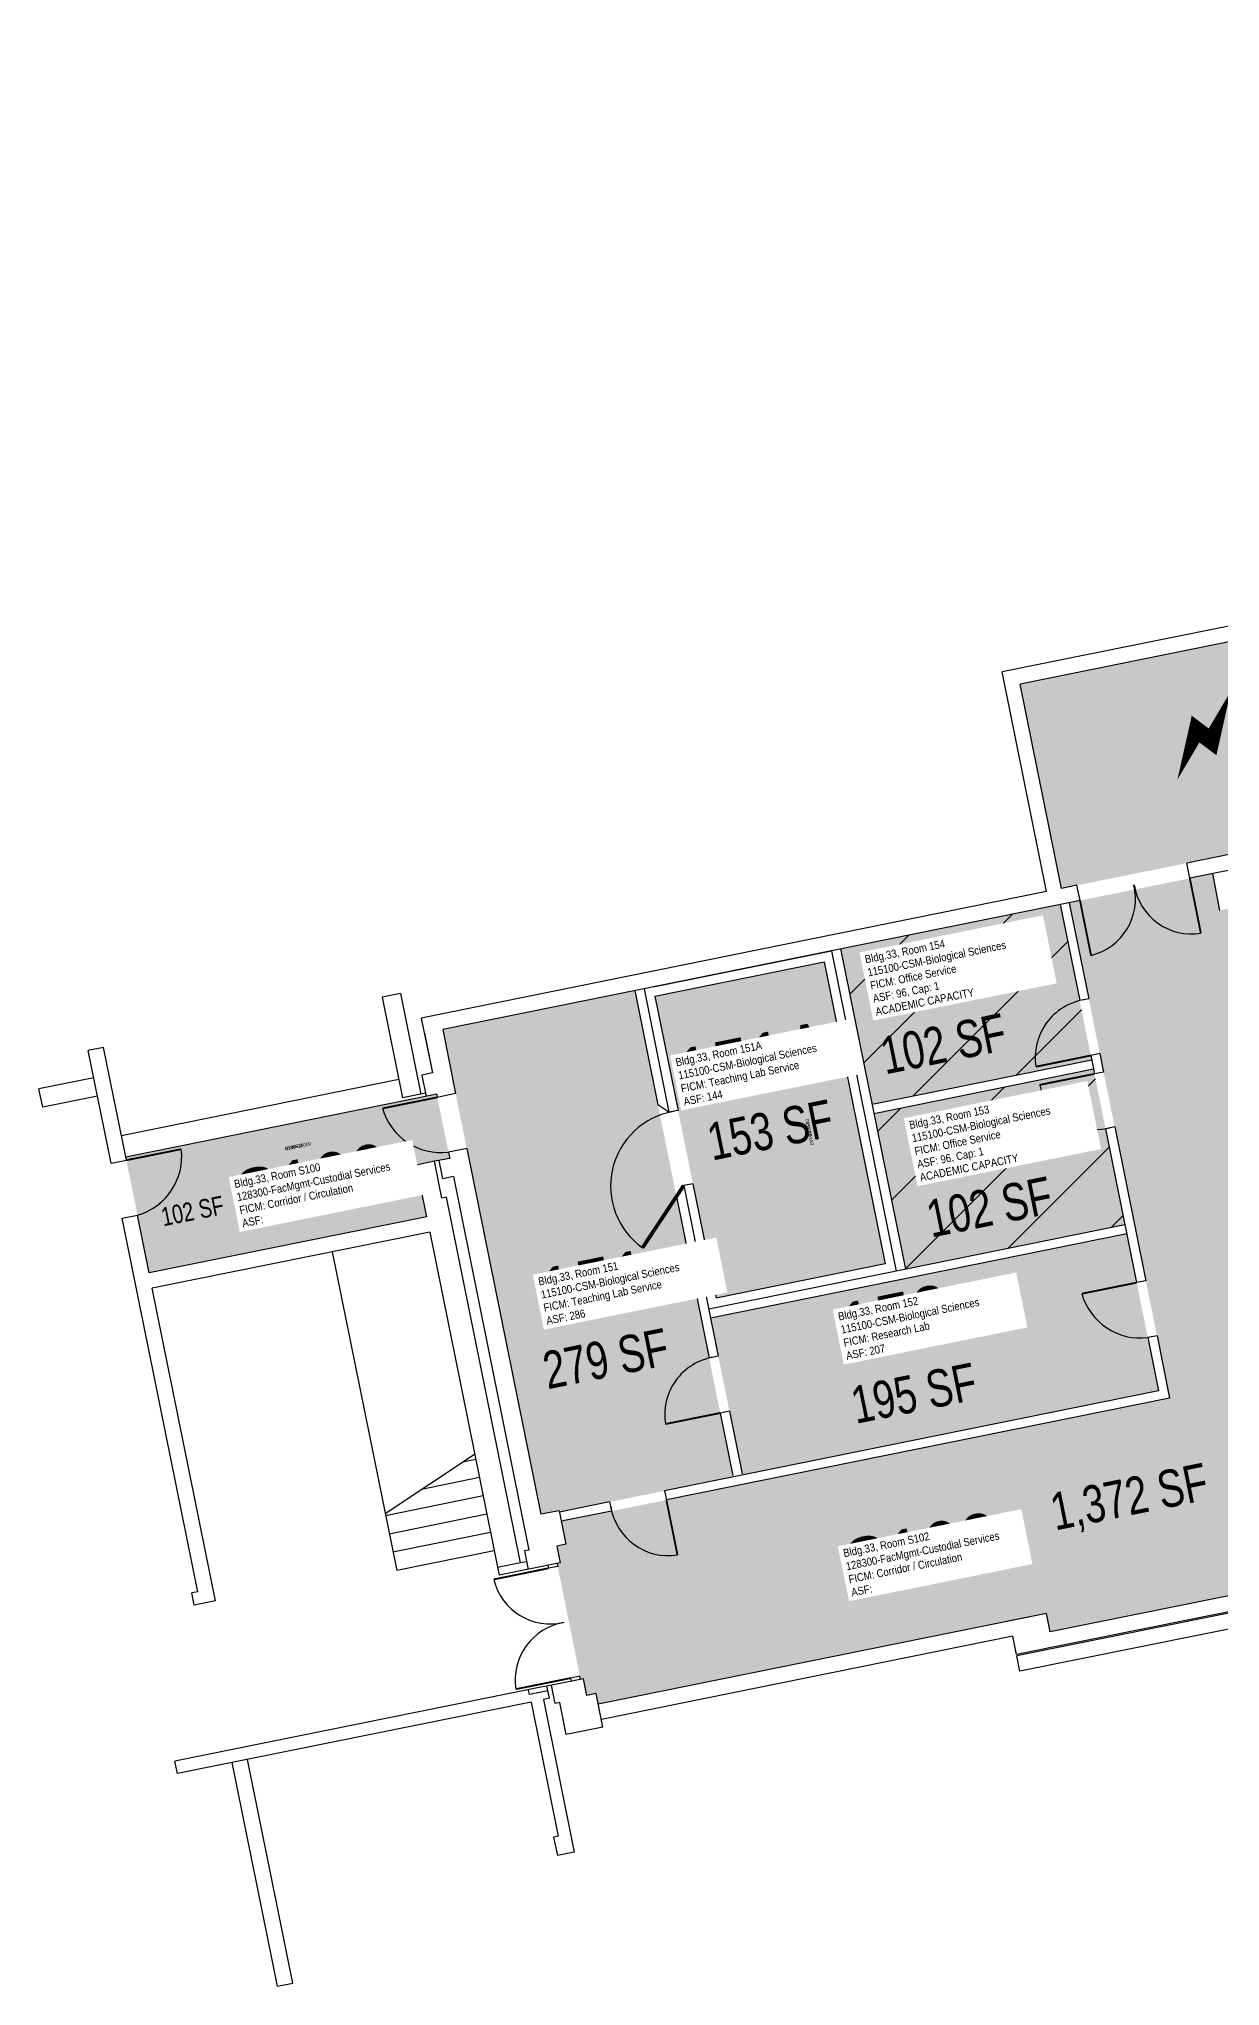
# Model space of a CAD drawing. Header units: inches. Extents: x 69217917 to 69219663, y 27679368 to 27683386.
# Drawn here: x 69217917 to 69218677, y 27680864 to 27682116 of the extents above; entities that cross this region are included whole.
import ezdxf
from ezdxf.enums import TextEntityAlignment as Align

# ---------------------------------------------------------------- set-up
doc = ezdxf.new("R2010")
doc.units = ezdxf.units.IN
doc.header["$LTSCALE"] = 0.25
doc.header["$MEASUREMENT"] = 0
doc.layers.get('0').update_dxf_attribs({"linetype": 'CONTINUOUS'})
for name, color, linetype in [('A-DOOR', 2, 'CONTINUOUS'), ('A-FLOR', 3, 'CONTINUOUS'), ('A-IDEN-ICON', 4, 'CONTINUOUS'), ('A-IDEN-RNUM', 7, 'CONTINUOUS'), ('A-IDEN-SNUM', 4, 'CONTINUOUS'), ('A-IDEN-VNUM', 4, 'CONTINUOUS'), ('A-WALL', 5, 'CONTINUOUS'), ('AREA-TEXT', 3, 'CONTINUOUS'), ('Rooms-Capacity', 4, 'CONTINUOUS'), ('Rooms-Category-Color', 7, 'CONTINUOUS'), ('Rooms-College-Color', 7, 'CONTINUOUS'), ('Rooms-Department-Color', 7, 'CONTINUOUS'), ('Rooms-Division-Color', 7, 'CONTINUOUS'), ('Rooms-Information', 7, 'CONTINUOUS')]:
    doc.layers.add(name, color=color, linetype=linetype)
doc.styles.add('CP_AREA', font='arial.ttf', dxfattribs={"height": 15})
doc.styles.add('CP_ROOMSNUMBER', font='arial.ttf', dxfattribs={"height": 1})
doc.styles.add('CP_ROOMVNUMBER', font='arial.ttf', dxfattribs={"width": 0.85, "height": 0.075})
pattern_1 = [(45, (0, 0), (-26.516504294, 26.516504294), [])]

# ---------------------------------------------------------------- blocks, each defined once
blk = doc.blocks.new('CPELECT')
blk.add_lwpolyline([(0.0623, 0.0629, 0, 0.03, 0), (0.0105, -0.0168, 0.03, 0.03, 0), (-0.0105, 0.0068, 0.03, 0, 0), (-0.0623, -0.0729, 0.03, 0, 0)], format="xyseb")

msp = doc.modelspace()

# ---------------------------------------------------------------- hatches: boundary and pattern name
at = {"layer": 'Rooms-Capacity'}
h = msp.add_hatch(dxfattribs=at)
h.set_pattern_fill('ANSI31', color=256, scale=300, style=0)
h.set_pattern_definition(pattern_1)
h.paths.add_polyline_path([(69218594, 27681459.2), (69218573.8, 27681559.2), (69218432.6, 27681530.7), (69218452.9, 27681430.7)])
h = msp.add_hatch(dxfattribs=at)
h.set_pattern_fill('ANSI31', color=256, scale=300, style=0)
h.set_pattern_definition(pattern_1)
h.paths.add_polyline_path([(69218615.4, 27681353.4), (69218595.2, 27681453.4), (69218454, 27681424.8), (69218474.3, 27681324.8)])
at = {"layer": 'Rooms-Category-Color', "true_color": 0xadadad}
for points in [[(69218644.1, 27681241.9), (69218253, 27681162.8), (69218256, 27681148.1), (69218250.1, 27681146.9), (69218252.3, 27681136.1), (69218250.3, 27681135.7), (69218250.7, 27681133.7), (69218265.4, 27681061.2), (69218267.3, 27681061.6), (69218269.5, 27681050.8), (69218275.4, 27681052), (69218276.8, 27681045.2), (69218564.9, 27681103.5), (69218567.3, 27681091.7), (69218743.7, 27681127.4), (69218741.3, 27681139.2), (69218750.2, 27681141), (69218682.4, 27681476.2), (69219160.7, 27681572.9), (69219160.1, 27681575.9), (69219177.7, 27681579.4), (69219178.3, 27681576.5), (69219288.1, 27681598.7), (69219286.9, 27681604.6), (69219300.7, 27681607.4), (69219222.5, 27681993.6), (69219467.6, 27682043.1), (69219452.9, 27682115.7), (69219127.5, 27682049.8), (69219182, 27681780.2), (69219176.1, 27681779.1), (69219195.2, 27681685), (69219110.9, 27681667.9), (69218877.6, 27681620.7), (69218882.4, 27681597.2), (69218847.1, 27681590), (69218800, 27681580.5), (69218705.9, 27681561.5), (69218676.5, 27681555.5), (69218671.8, 27681579.1), (69218579.6, 27681560.4)], [(69218548.1, 27681701), (69218574.7, 27681569.6), (69218942.3, 27681644), (69218915.7, 27681775.3)], [(69218159.7, 27681391.8), (69218171.5, 27681394.2), (69218181.3, 27681396.1), (69218172.9, 27681437.3), (69217973, 27681396.8), (69217988.1, 27681322.4), (69218166.5, 27681358.5)]]:
    msp.add_hatch(color=253, dxfattribs=at).paths.add_polyline_path(points)
at = {"layer": 'Rooms-Category-Color', "true_color": 0xfa9ba3}
for points in [[(69218594, 27681459.2), (69218573.8, 27681559.2), (69218432.6, 27681530.7), (69218452.9, 27681430.7)], [(69218615.4, 27681353.4), (69218595.2, 27681453.4), (69218454, 27681424.8), (69218474.3, 27681324.8)]]:
    msp.add_hatch(color=241, dxfattribs=at).paths.add_polyline_path(points)
at = {"layer": 'Rooms-Category-Color', "true_color": 0xe3f498}
for points in [[(69218461.3, 27681328.3), (69218422.1, 27681522.4), (69218313.2, 27681500.4), (69218352.5, 27681306.3)], [(69218176.8, 27681478.9), (69218192.2, 27681402.4), (69218239.8, 27681167.3), (69218251.6, 27681169.6), (69218251.8, 27681168.7), (69218363.5, 27681191.3), (69218300.3, 27681503.9)], [(69218616.6, 27681347.5), (69218349, 27681293.4), (69218369.4, 27681192.5), (69218637, 27681246.6)]]:
    msp.add_hatch(color=61, dxfattribs=at).paths.add_polyline_path(points)
at = {"layer": 'Rooms-College-Color', "true_color": 0xadadad}
for points in [[(69218644.1, 27681241.9), (69218253, 27681162.8), (69218256, 27681148.1), (69218250.1, 27681146.9), (69218252.3, 27681136.1), (69218250.3, 27681135.7), (69218250.7, 27681133.7), (69218265.4, 27681061.2), (69218267.3, 27681061.6), (69218269.5, 27681050.8), (69218275.4, 27681052), (69218276.8, 27681045.2), (69218564.9, 27681103.5), (69218567.3, 27681091.7), (69218743.7, 27681127.4), (69218741.3, 27681139.2), (69218750.2, 27681141), (69218682.4, 27681476.2), (69219160.7, 27681572.9), (69219160.1, 27681575.9), (69219177.7, 27681579.4), (69219178.3, 27681576.5), (69219288.1, 27681598.7), (69219286.9, 27681604.6), (69219300.7, 27681607.4), (69219222.5, 27681993.6), (69219467.6, 27682043.1), (69219452.9, 27682115.7), (69219127.5, 27682049.8), (69219182, 27681780.2), (69219176.1, 27681779.1), (69219195.2, 27681685), (69219110.9, 27681667.9), (69218877.6, 27681620.7), (69218882.4, 27681597.2), (69218847.1, 27681590), (69218800, 27681580.5), (69218705.9, 27681561.5), (69218676.5, 27681555.5), (69218671.8, 27681579.1), (69218579.6, 27681560.4)], [(69218548.1, 27681701), (69218574.7, 27681569.6), (69218942.3, 27681644), (69218915.7, 27681775.3)], [(69218159.7, 27681391.8), (69218171.5, 27681394.2), (69218181.3, 27681396.1), (69218172.9, 27681437.3), (69217973, 27681396.8), (69217988.1, 27681322.4), (69218166.5, 27681358.5)]]:
    msp.add_hatch(color=253, dxfattribs=at).paths.add_polyline_path(points)
at = {"layer": 'Rooms-College-Color', "true_color": 0xffe090}
for points in [[(69218594, 27681459.2), (69218573.8, 27681559.2), (69218432.6, 27681530.7), (69218452.9, 27681430.7)], [(69218461.3, 27681328.3), (69218422.1, 27681522.4), (69218313.2, 27681500.4), (69218352.5, 27681306.3)], [(69218176.8, 27681478.9), (69218192.2, 27681402.4), (69218239.8, 27681167.3), (69218251.6, 27681169.6), (69218251.8, 27681168.7), (69218363.5, 27681191.3), (69218300.3, 27681503.9)], [(69218615.4, 27681353.4), (69218595.2, 27681453.4), (69218454, 27681424.8), (69218474.3, 27681324.8)], [(69218616.6, 27681347.5), (69218349, 27681293.4), (69218369.4, 27681192.5), (69218637, 27681246.6)]]:
    msp.add_hatch(color=41, dxfattribs=at).paths.add_polyline_path(points)
at = {"layer": 'Rooms-Department-Color', "true_color": 0xacacac}
for points in [[(69218644.1, 27681241.9), (69218253, 27681162.8), (69218256, 27681148.1), (69218250.1, 27681146.9), (69218252.3, 27681136.1), (69218250.3, 27681135.7), (69218250.7, 27681133.7), (69218265.4, 27681061.2), (69218267.3, 27681061.6), (69218269.5, 27681050.8), (69218275.4, 27681052), (69218276.8, 27681045.2), (69218564.9, 27681103.5), (69218567.3, 27681091.7), (69218743.7, 27681127.4), (69218741.3, 27681139.2), (69218750.2, 27681141), (69218682.4, 27681476.2), (69219160.7, 27681572.9), (69219160.1, 27681575.9), (69219177.7, 27681579.4), (69219178.3, 27681576.5), (69219288.1, 27681598.7), (69219286.9, 27681604.6), (69219300.7, 27681607.4), (69219222.5, 27681993.6), (69219467.6, 27682043.1), (69219452.9, 27682115.7), (69219127.5, 27682049.8), (69219182, 27681780.2), (69219176.1, 27681779.1), (69219195.2, 27681685), (69219110.9, 27681667.9), (69218877.6, 27681620.7), (69218882.4, 27681597.2), (69218847.1, 27681590), (69218800, 27681580.5), (69218705.9, 27681561.5), (69218676.5, 27681555.5), (69218671.8, 27681579.1), (69218579.6, 27681560.4)], [(69218548.1, 27681701), (69218574.7, 27681569.6), (69218942.3, 27681644), (69218915.7, 27681775.3)], [(69218159.7, 27681391.8), (69218171.5, 27681394.2), (69218181.3, 27681396.1), (69218172.9, 27681437.3), (69217973, 27681396.8), (69217988.1, 27681322.4), (69218166.5, 27681358.5)]]:
    msp.add_hatch(color=253, dxfattribs=at).paths.add_polyline_path(points)
at = {"layer": 'Rooms-Department-Color', "true_color": 0xffe090}
for points in [[(69218594, 27681459.2), (69218573.8, 27681559.2), (69218432.6, 27681530.7), (69218452.9, 27681430.7)], [(69218461.3, 27681328.3), (69218422.1, 27681522.4), (69218313.2, 27681500.4), (69218352.5, 27681306.3)], [(69218176.8, 27681478.9), (69218192.2, 27681402.4), (69218239.8, 27681167.3), (69218251.6, 27681169.6), (69218251.8, 27681168.7), (69218363.5, 27681191.3), (69218300.3, 27681503.9)], [(69218615.4, 27681353.4), (69218595.2, 27681453.4), (69218454, 27681424.8), (69218474.3, 27681324.8)], [(69218616.6, 27681347.5), (69218349, 27681293.4), (69218369.4, 27681192.5), (69218637, 27681246.6)]]:
    msp.add_hatch(color=41, dxfattribs=at).paths.add_polyline_path(points)
at = {"layer": 'Rooms-Division-Color', "true_color": 0xadadad}
for points in [[(69218644.1, 27681241.9), (69218253, 27681162.8), (69218256, 27681148.1), (69218250.1, 27681146.9), (69218252.3, 27681136.1), (69218250.3, 27681135.7), (69218250.7, 27681133.7), (69218265.4, 27681061.2), (69218267.3, 27681061.6), (69218269.5, 27681050.8), (69218275.4, 27681052), (69218276.8, 27681045.2), (69218564.9, 27681103.5), (69218567.3, 27681091.7), (69218743.7, 27681127.4), (69218741.3, 27681139.2), (69218750.2, 27681141), (69218682.4, 27681476.2), (69219160.7, 27681572.9), (69219160.1, 27681575.9), (69219177.7, 27681579.4), (69219178.3, 27681576.5), (69219288.1, 27681598.7), (69219286.9, 27681604.6), (69219300.7, 27681607.4), (69219222.5, 27681993.6), (69219467.6, 27682043.1), (69219452.9, 27682115.7), (69219127.5, 27682049.8), (69219182, 27681780.2), (69219176.1, 27681779.1), (69219195.2, 27681685), (69219110.9, 27681667.9), (69218877.6, 27681620.7), (69218882.4, 27681597.2), (69218847.1, 27681590), (69218800, 27681580.5), (69218705.9, 27681561.5), (69218676.5, 27681555.5), (69218671.8, 27681579.1), (69218579.6, 27681560.4)], [(69218548.1, 27681701), (69218574.7, 27681569.6), (69218942.3, 27681644), (69218915.7, 27681775.3)], [(69218159.7, 27681391.8), (69218171.5, 27681394.2), (69218181.3, 27681396.1), (69218172.9, 27681437.3), (69217973, 27681396.8), (69217988.1, 27681322.4), (69218166.5, 27681358.5)]]:
    msp.add_hatch(color=253, dxfattribs=at).paths.add_polyline_path(points)
at = {"layer": 'Rooms-Division-Color', "true_color": 0xffe090}
for points in [[(69218594, 27681459.2), (69218573.8, 27681559.2), (69218432.6, 27681530.7), (69218452.9, 27681430.7)], [(69218461.3, 27681328.3), (69218422.1, 27681522.4), (69218313.2, 27681500.4), (69218352.5, 27681306.3)], [(69218176.8, 27681478.9), (69218192.2, 27681402.4), (69218239.8, 27681167.3), (69218251.6, 27681169.6), (69218251.8, 27681168.7), (69218363.5, 27681191.3), (69218300.3, 27681503.9)], [(69218615.4, 27681353.4), (69218595.2, 27681453.4), (69218454, 27681424.8), (69218474.3, 27681324.8)], [(69218616.6, 27681347.5), (69218349, 27681293.4), (69218369.4, 27681192.5), (69218637, 27681246.6)]]:
    msp.add_hatch(color=41, dxfattribs=at).paths.add_polyline_path(points)

# ---------------------------------------------------------------- linework, layer by layer
at = {"layer": 'A-DOOR', "elevation": 0}
for points, const_width in [([(69218657.1, 27681576.1), (69218664.2, 27681540.8)], 1.2), ([(69218586.5, 27681561.8), (69218593.6, 27681526.5)], 1.2), ([(69218593.4, 27681462.2), (69218558.1, 27681455)], 1.2), ([(69218595.8, 27681450.4), (69218560.5, 27681443.3)], 1.2), ([(69218173.3, 27681435.3), (69218138.1, 27681428.2)], 1.2), ([(69217973.4, 27681394.9), (69218008.7, 27681402)], 1.2), ([(69218331.7, 27681378.6), (69218305.2, 27681338.6)], 2.4), ([(69218622.9, 27681316.2), (69218587.7, 27681309.1)], 1.2), ([(69218355.2, 27681232.4), (69218319.9, 27681225.3)], 1.2), ([(69218320.6, 27681176.5), (69218327.7, 27681141.2)], 1.2), ([(69218244.8, 27681132.6), (69218209.5, 27681125.4)], 1.2), ([(69218259.1, 27681062), (69218223.8, 27681054.9)], 1.2)]:
    msp.add_lwpolyline(points, dxfattribs=dict(at, const_width=const_width))
at = {"layer": 'A-DOOR'}
for centre, radius, start, end in [((69218584.7, 27681563, 0), 37.5, 283.7293, 13.7293), ((69218658.3, 27681577.8, 0), 37.5, 189.1481, 279.1481), ((69218595.2, 27681461, 0), 37.5, 99.1481, 189.1481), ((69218597, 27681452.2, 0), 37.5, 193.7293, 283.7293), ((69218175.7, 27681438.9, 0), 39.1, 195.8374, 277.04), ((69218333.3, 27681378.3, 0), 48.6, 99.6716, 234.6716), ((69217969.9, 27681397.2, 0), 39.1, 285.8374, 7.04), ((69218625.3, 27681319.7, 0), 39.1, 195.8374, 277.04), ((69218357, 27681231.3, 0), 37.5, 99.1481, 189.1481), ((69218321.8, 27681178.2, 0), 37.5, 189.1481, 279.1481), ((69218246, 27681134.3, 0), 37.5, 193.7435, 283.7293), ((69218260.9, 27681060.8, 0), 37.5, 99.1481, 189.1338)]:
    msp.add_arc(centre, radius, start, end, dxfattribs=at)
at = {"layer": 'A-FLOR'}
for p, q in [((69218105.7, 27681336, 0), (69218147.2, 27681131.1, 0)), ((69218139.7, 27681167.8, 0), (69218197.3, 27681206, 0)), ((69218198, 27681202.6, 0), (69218189.6, 27681200.9, 0)), ((69218200.4, 27681190.9, 0), (69218163.1, 27681183.3, 0)), ((69218202.7, 27681179.1, 0), (69218140, 27681166.4, 0)), ((69218205.1, 27681167.3, 0), (69218142.4, 27681154.6, 0)), ((69218207.5, 27681155.6, 0), (69218144.8, 27681142.9, 0)), ((69218209.9, 27681143.8, 0), (69218147.2, 27681131.1, 0))]:
    msp.add_line(p, q, dxfattribs=at)
at = {"layer": 'A-WALL'}
for p, q in [((69218923.5, 27681787.1, 0), (69218536.4, 27681708.8, 0)), ((69218915.7, 27681775.3, 0), (69218548.1, 27681701, 0)), ((69218564.9, 27681567.6, 0), (69218536.4, 27681708.8, 0)), ((69218574.7, 27681569.6, 0), (69218548.1, 27681701, 0)), ((69219032.5, 27681652, 0), (69218657.1, 27681576.1, 0)), ((69218942.3, 27681644, 0), (69218655.1, 27681585.9, 0)), ((69218657.1, 27681576.1, 0), (69218655.1, 27681585.9, 0)), ((69218676.5, 27681555.5, 0), (69218671.8, 27681579.1, 0)), ((69218564.9, 27681567.6, 0), (69218163, 27681486.3, 0)), ((69218586.5, 27681561.8, 0), (69218176.8, 27681478.9, 0)), ((69218584.5, 27681571.6, 0), (69218574.7, 27681569.6, 0)), ((69218586.5, 27681561.8, 0), (69218584.5, 27681571.6, 0)), ((69218573.8, 27681559.2, 0), (69218586.3, 27681497.5, 0)), ((69218579.6, 27681560.4, 0), (69218592.1, 27681498.7, 0)), ((69218312, 27681506.3, 0), (69218426.7, 27681529.5, 0)), ((69218426.7, 27681529.5, 0), (69218468.4, 27681323.6, 0)), ((69218432.6, 27681530.7, 0), (69218474.3, 27681324.8, 0)), ((69218313.2, 27681500.4, 0), (69218422.1, 27681522.4, 0)), ((69218422.1, 27681522.4, 0), (69218461.3, 27681328.3, 0)), ((69218149.7, 27681502, 0), (69218137.9, 27681499.6, 0)), ((69218137.9, 27681499.6, 0), (69218151, 27681434.9, 0)), ((69218149.7, 27681502, 0), (69218162.7, 27681437.3, 0)), ((69218300.3, 27681503.9, 0), (69218315.1, 27681430.4, 0)), ((69218306.2, 27681505.1, 0), (69218322.2, 27681425.7, 0)), ((69218313.2, 27681500.4, 0), (69218328.1, 27681426.9, 0)), ((69218592.1, 27681498.7, 0), (69218586.3, 27681497.5, 0)), ((69218163, 27681486.3, 0), (69218170.2, 27681451, 0)), ((69218165, 27681476.5, 0), (69218170.2, 27681451, 0)), ((69218176.8, 27681478.9, 0), (69218185.1, 27681437.7, 0)), ((69217958.7, 27681467.4, 0), (69217948.9, 27681465.4, 0)), ((69217963.6, 27681392.9, 0), (69217948.9, 27681465.4, 0)), ((69217973.4, 27681394.9, 0), (69217958.7, 27681467.4, 0)), ((69218599.3, 27681463.4, 0), (69218593.4, 27681462.2, 0)), ((69218593.4, 27681462.2, 0), (69218595.8, 27681450.4, 0)), ((69218599.3, 27681463.4, 0), (69218601.7, 27681451.6, 0)), ((69218170.2, 27681451, 0), (69218163.3, 27681449.6, 0)), ((69218170.2, 27681451, 0), (69218163.3, 27681449.6, 0)), ((69218163.3, 27681449.6, 0), (69218166.1, 27681435.9, 0)), ((69218594, 27681459.2, 0), (69218452.9, 27681430.7, 0)), ((69218595.2, 27681453.4, 0), (69218454, 27681424.8, 0)), ((69218601.7, 27681451.6, 0), (69218595.8, 27681450.4, 0)), ((69217952.5, 27681447.8, 0), (69217917.2, 27681440.7, 0)), ((69217919.6, 27681428.9, 0), (69217917.2, 27681440.7, 0)), ((69217954.9, 27681436, 0), (69217919.6, 27681428.9, 0)), ((69218148.6, 27681446.7, 0), (69217970.2, 27681410.6, 0)), ((69218172.9, 27681437.3, 0), (69217973, 27681396.8, 0)), ((69218162.7, 27681437.3, 0), (69218151, 27681434.9, 0)), ((69218165.7, 27681437.9, 0), (69218162.7, 27681437.3, 0)), ((69218172.9, 27681437.3, 0), (69218173.3, 27681435.3, 0)), ((69218185.1, 27681437.7, 0), (69218173.3, 27681435.3, 0)), ((69218322.2, 27681425.7, 0), (69218315.1, 27681430.4, 0)), ((69218328.1, 27681426.9, 0), (69218322.2, 27681425.7, 0)), ((69218608.8, 27681416.3, 0), (69218602.9, 27681415.1, 0)), ((69218602.9, 27681415.1, 0), (69218622.9, 27681316.2, 0)), ((69218608.8, 27681416.3, 0), (69218628.8, 27681317.4, 0)), ((69218192.2, 27681402.4, 0), (69218180.5, 27681400.1, 0)), ((69218180.5, 27681400.1, 0), (69218181.3, 27681396.1, 0)), ((69218192.2, 27681402.4, 0), (69218239.8, 27681167.3, 0)), ((69217963.6, 27681392.9, 0), (69217973.4, 27681394.9, 0)), ((69218171.5, 27681394.2, 0), (69218159.7, 27681391.8, 0)), ((69218166.5, 27681358.5, 0), (69218159.7, 27681391.8, 0)), ((69218181.3, 27681396.1, 0), (69218171.5, 27681394.2, 0)), ((69218176.2, 27681370.6, 0), (69218171.5, 27681394.2, 0)), ((69218176.8, 27681383, 0), (69218174.4, 27681394.8, 0)), ((69218183.7, 27681384.4, 0), (69218176.8, 27681383, 0)), ((69218183.7, 27681384.4, 0), (69218232.2, 27681144.3, 0)), ((69218331.7, 27681378.6, 0), (69218327, 27681371.6, 0)), ((69218337.6, 27681379.8, 0), (69218331.7, 27681378.6, 0)), ((69218331.7, 27681378.6, 0), (69218353.9, 27681268.9, 0)), ((69218337.6, 27681379.8, 0), (69218352.5, 27681306.3, 0)), ((69218179.2, 27681371.2, 0), (69218176.2, 27681370.6, 0)), ((69218226.8, 27681136, 0), (69218179.2, 27681371.2, 0)), ((69218327, 27681371.6, 0), (69218348.1, 27681267.7, 0)), ((69217970.7, 27681357.6, 0), (69217980.5, 27681359.6, 0)), ((69218019.3, 27681117.5, 0), (69217970.7, 27681357.6, 0)), ((69217988.1, 27681322.4, 0), (69217980.5, 27681359.6, 0)), ((69218166.5, 27681358.5, 0), (69217988.1, 27681322.4, 0)), ((69218168.4, 27681348.7, 0), (69217990, 27681312.6, 0)), ((69218168.4, 27681348.7, 0), (69218213, 27681128.2, 0)), ((69218615.4, 27681353.4, 0), (69218347.8, 27681299.2, 0)), ((69218616.6, 27681347.5, 0), (69218349, 27681293.4, 0)), ((69218461.3, 27681328.3, 0), (69218352.5, 27681306.3, 0)), ((69218030.7, 27681111.6, 0), (69217990, 27681312.6, 0)), ((69218628.8, 27681317.4, 0), (69218622.9, 27681316.2, 0)), ((69218636, 27681282.1, 0), (69218630.1, 27681280.9, 0)), ((69218630.1, 27681280.9, 0), (69218637, 27681246.6, 0)), ((69218636, 27681282.1, 0), (69218644.1, 27681241.9, 0)), ((69218353.9, 27681268.9, 0), (69218348.1, 27681267.7, 0)), ((69218637, 27681246.6, 0), (69218319.4, 27681182.3, 0)), ((69218644.1, 27681241.9, 0), (69218320.6, 27681176.5, 0)), ((69219384, 27681245.7, 0), (69218545.9, 27681076.2, 0)), ((69219386, 27681235.9, 0), (69218547.9, 27681066.4, 0)), ((69218361.1, 27681233.6, 0), (69218355.2, 27681232.4, 0)), ((69218355.2, 27681232.4, 0), (69218363.3, 27681192.2, 0)), ((69218361.1, 27681233.6, 0), (69218369.2, 27681193.4, 0)), ((69218284.1, 27681175.2, 0), (69218251.8, 27681168.7, 0)), ((69218284.1, 27681175.2, 0), (69218285.3, 27681169.3, 0)), ((69218319.4, 27681182.3, 0), (69218320.6, 27681176.5, 0)), ((69218251.6, 27681169.6, 0), (69218239.8, 27681167.3, 0)), ((69218251.6, 27681169.6, 0), (69218256, 27681148.1, 0)), ((69218285.3, 27681169.3, 0), (69218253, 27681162.8, 0)), ((69218256, 27681148.1, 0), (69218250.1, 27681146.9, 0)), ((69218226.8, 27681136, 0), (69218212.1, 27681133, 0)), ((69218252.3, 27681136.1, 0), (69218213, 27681128.2, 0)), ((69218230.7, 27681136.8, 0), (69218226.8, 27681136, 0)), ((69218232.2, 27681144.3, 0), (69218229.3, 27681143.7, 0)), ((69218229.3, 27681143.7, 0), (69218231.7, 27681131.9, 0)), ((69218250.1, 27681146.9, 0), (69218252.3, 27681136.1, 0)), ((69218250.3, 27681135.7, 0), (69218250.7, 27681133.7, 0)), ((69218244.4, 27681134.5, 0), (69218244.8, 27681132.6, 0)), ((69218250.7, 27681133.7, 0), (69218244.8, 27681132.6, 0)), ((69218775.1, 27681123.5, 0), (69218545.7, 27681077.1, 0)), ((69218743.7, 27681127.4, 0), (69218567.3, 27681091.7, 0)), ((69218019.3, 27681117.5, 0), (69218015.4, 27681116.7, 0)), ((69218017, 27681108.9, 0), (69218015.4, 27681116.7, 0)), ((69218030.7, 27681111.6, 0), (69218017, 27681108.9, 0)), ((69218564.9, 27681103.5, 0), (69218276.8, 27681045.2, 0)), ((69218564.9, 27681103.5, 0), (69218541.4, 27681098.7, 0)), ((69218567.3, 27681091.7, 0), (69218564.9, 27681103.5, 0)), ((69218543.4, 27681088.9, 0), (69218278.8, 27681035.4, 0)), ((69218545.7, 27681077.1, 0), (69218543.4, 27681088.9, 0)), ((69218547.9, 27681066.4, 0), (69218545.9, 27681076.2, 0)), ((69218267.3, 27681061.6, 0), (69218243.8, 27681056.9, 0)), ((69218265, 27681063.2, 0), (69218259.1, 27681062, 0)), ((69218259.5, 27681060, 0), (69218259.1, 27681062, 0)), ((69218265.4, 27681061.2, 0), (69218265, 27681063.2, 0)), ((69218269.5, 27681050.8, 0), (69218267.3, 27681061.6, 0)), ((69218239.9, 27681056.1, 0), (69218004.6, 27681008.5, 0)), ((69218232.6, 27681051.5, 0), (69218232, 27681054.5, 0)), ((69218244.4, 27681053.9, 0), (69218232.6, 27681051.5, 0)), ((69218243.8, 27681056.9, 0), (69218239.9, 27681056.1, 0)), ((69218245.4, 27681049, 0), (69218241.5, 27681048.2, 0)), ((69218241.5, 27681048.2, 0), (69218261.3, 27680950.2, 0)), ((69218245.4, 27681049, 0), (69218243.8, 27681056.9, 0)), ((69218249.1, 27681045.7, 0), (69218246.7, 27681057.4, 0)), ((69218275.4, 27681052, 0), (69218269.5, 27681050.8, 0)), ((69218279.8, 27681030.5, 0), (69218275.4, 27681052, 0)), ((69218233.6, 27681046.6, 0), (69218006.2, 27681000.6, 0)), ((69218233.6, 27681046.6, 0), (69218251.1, 27680960.3, 0)), ((69218252.1, 27681046.3, 0), (69218249.1, 27681045.7, 0)), ((69218256.2, 27681025.7, 0), (69218252.1, 27681046.3, 0)), ((69218279.8, 27681030.5, 0), (69218256.2, 27681025.7, 0)), ((69218006.2, 27681000.6, 0), (69218004.6, 27681008.5, 0)), ((69218070.6, 27680864, 0), (69218041.5, 27681007.7, 0)), ((69218080.4, 27680866, 0), (69218051.3, 27681009.7, 0)), ((69218251.1, 27680960.3, 0), (69218248.1, 27680959.7, 0)), ((69218248.1, 27680959.7, 0), (69218250.5, 27680948, 0)), ((69218261.3, 27680950.2, 0), (69218250.5, 27680948, 0)), ((69218070.6, 27680864, 0), (69218080.4, 27680866, 0))]:
    msp.add_line(p, q, dxfattribs=at)

# ---------------------------------------------------------------- block references
at = {"layer": 'A-IDEN-ICON', "xscale": 359.9999999999999, "yscale": 359.9999999999999, "zscale": 359.9999999999999, "rotation": 11.43866884487815}
msp.add_blockref('CPELECT', (69218665.9, 27681669.7), dxfattribs=at)

# ---------------------------------------------------------------- texts
at = {"layer": 'A-IDEN-RNUM', "style": 'CP_ROOMSNUMBER'}
for s, rotation, p in [('0154-00', 11.4387, (69218502.3, 27681499.5)), ('0151-A0', 281.4387, (69218409.9, 27681421.2)), ('S100-00', 11.4387, (69218075.6, 27681401.2)), ('0153-00', 11.4387, (69218521.8, 27681403.2)), ('0151-00', 281.4387, (69218267.7, 27681312.1)), ('0152-00', 11.4387, (69218448.9, 27681268.1)), ('S102-00', 11.4387, (69218460.2, 27681130.3))]:
    msp.add_text(s, height=2.16, rotation=rotation, dxfattribs=at).set_placement(p)
at = {"layer": 'A-IDEN-SNUM', "style": 'CP_ROOMSNUMBER'}
for s, rotation, p in [('0330015400', 11.4387, (69218502.3, 27681499.5)), ('03300151A0', 281.4387, (69218409.9, 27681421.2)), ('0330S10000', 11.4387, (69218075.6, 27681401.2)), ('0330015300', 11.4387, (69218521.8, 27681403.2)), ('0330015100', 281.4387, (69218267.7, 27681312.1)), ('0330015200', 11.4387, (69218448.9, 27681268.1)), ('0330S10200', 11.4387, (69218460.2, 27681130.3))]:
    msp.add_text(s, height=2.16, rotation=rotation, dxfattribs=at).set_placement(p)
at = {"layer": 'A-IDEN-VNUM', "style": 'CP_ROOMVNUMBER', "width": 0.85}
for s, p in [('154', (69218455.6, 27681487.7)), ('151A', (69218332.2, 27681429.9)), ('153', (69218484.1, 27681381.2)), ('S100', (69218048.4, 27681351.7)), ('151', (69218243.9, 27681289)), ('152', (69218436.7, 27681266.5)), ('S102', (69218440, 27681114.4))]:
    msp.add_text(s, height=36, rotation=11.4387, dxfattribs=at).set_placement(p)
at = {"layer": 'AREA-TEXT', "style": 'CP_AREA', "width": 0.75}
for s, height, p in [('102 SF', 24, (69218498.6, 27681469.8)), ('153 SF', 24, (69218387.3, 27681414.4)), ('102 SF', 24, (69218528.2, 27681364.9)), ('102 SF', 12, (69218015.9, 27681362.3)), ('279 SF', 24, (69218281.6, 27681267.4)), ('195 SF', 24, (69218479.7, 27681245.2)), ('1,372 SF', 24, (69218618.1, 27681178.7))]:
    msp.add_text(s, height=height, rotation=11.4387, dxfattribs=at).set_placement(p, align=Align.MIDDLE_CENTER)

# ---------------------------------------------------------------- next in the draw order: texts
at = {"layer": 'Rooms-Information', "width": 115.2, "attachment_point": 7, "rotation": 11.4387, "style": 'CP_ROOMVNUMBER', "bg_fill": 3, "box_fill_scale": 1.5, "bg_fill_color": 256, "bg_fill_true_color": 13158600, "bg_fill_transparency": 0}
for s, insert, char_height in [('Bldg.33, Room 154^M^J115100-CSM-Biological Sciences^M^JFICM: Office Service^M^JASF: 96, Cap: 1^M^JACADEMIC CAPACITY', (69218455.6, 27681487.7), 5.1429), ('Bldg.33, Room 153^M^J115100-CSM-Biological Sciences^M^JFICM: Office Service^M^JASF: 96, Cap: 1^M^JACADEMIC CAPACITY', (69218484.1, 27681381.2), 5.1429), ('Bldg.33, Room S100^M^J128300-FacMgmt-Custodial Services^M^JFICM: Corridor / Circulation^M^JASF: ', (69218048.4, 27681351.7), 5.143), ('Bldg.33, Room 151^M^J115100-CSM-Biological Sciences^M^JFICM: Teaching Lab Service^M^JASF: 286', (69218243.9, 27681289), 5.143), ('Bldg.33, Room 152^M^J115100-CSM-Biological Sciences^M^JFICM: Research Lab^M^JASF: 207', (69218436.7, 27681266.5), 5.143), ('Bldg.33, Room S102^M^J128300-FacMgmt-Custodial Services^M^JFICM: Corridor / Circulation^M^JASF: ', (69218440, 27681114.4), 5.143)]:
    msp.add_mtext(s, dxfattribs=dict(at, insert=insert, char_height=char_height))

# ---------------------------------------------------------------- next in the draw order: texts
at = {"layer": 'Rooms-Information', "insert": (69218332.2, 27681429.9), "char_height": 5.143, "width": 115.2, "attachment_point": 7, "rotation": 11.4387, "style": 'CP_ROOMVNUMBER', "bg_fill": 3, "box_fill_scale": 1.5, "bg_fill_color": 256, "bg_fill_true_color": 13158600, "bg_fill_transparency": 0}
msp.add_mtext('Bldg.33, Room 151A^M^J115100-CSM-Biological Sciences^M^JFICM: Teaching Lab Service^M^JASF: 144', dxfattribs=at)

doc.saveas('drawing.dxf')
